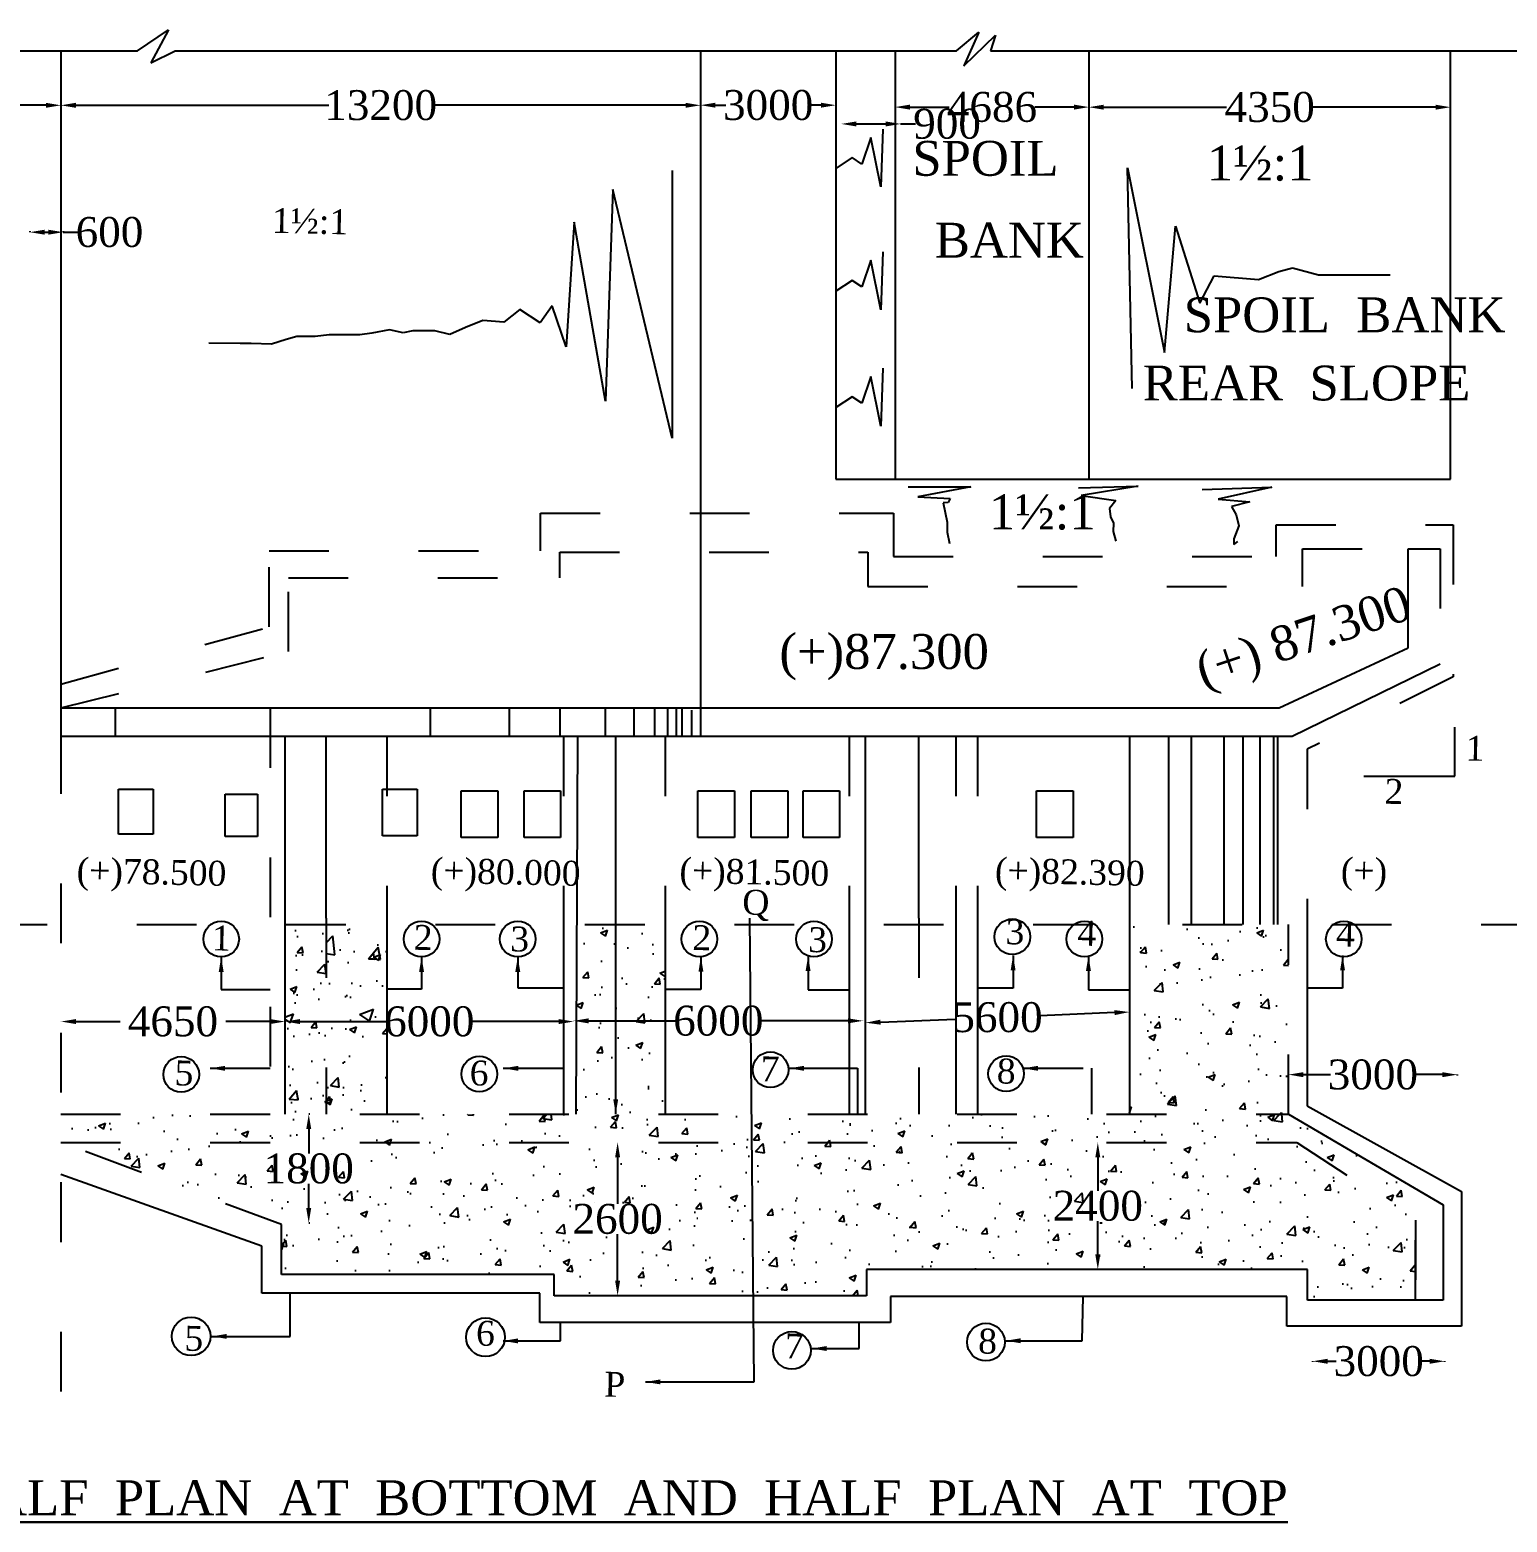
# Model space of a CAD drawing. Header units: millimetres. Extents: x 556 to 17486, y 324 to 11101.
# Drawn here: x 3430 to 6396, y 4134 to 7130 of the extents above; entities that cross this region are included whole.
import ezdxf

# ---------------------------------------------------------------- set-up
doc = ezdxf.new("R2010")
doc.units = ezdxf.units.MM
doc.header["$MEASUREMENT"] = 0
doc.linetypes.add('ACAD_ISO03W100', pattern=[30, 12, -18])
doc.linetypes.add('ACAD_ISO04W100', pattern=[30, 24, -3, 0, -3])
for name, color, linetype in [('DIM', 5, 'Continuous'), ('DWG.LINE', 10, 'Continuous'), ('HATCH', 2, 'Continuous'), ('TEXT', 7, 'Continuous')]:
    doc.layers.add(name, color=color, linetype=linetype)
doc.layers.add('DO LINE', color=3, linetype='Continuous', plot=False)
doc.layers.add('TITLE', color=7, linetype='Continuous', lineweight=30)
doc.styles.get("Standard").update_dxf_attribs({"font": 'TIMES.TTF', "height": 60})
doc.dimstyles.get("Standard").update_dxf_attribs({"dimtxt": 60, "dimasz": 30, "dimexe": 0.18, "dimexo": 0.0625, "dimgap": 0.09, "dimtad": 0, "dimtih": 1, "dimtoh": 1, "dimdec": 0, "dimzin": 0, "dimdsep": 46, "dimtxsty": 'Standard', "dimcen": 300, "dimclre": 256, "dimclrt": 4, "dimadec": 0, "dimazin": 0, "dimtfac": 1, "dimtdec": 0, "dimtofl": 0, "dimtmove": 0, "dimatfit": 3, "dimfxl": 5, "dimfxlon": 1, "dimtolj": 1, "dimtzin": 0, "dimarcsym": 0})

# ---------------------------------------------------------------- blocks, each defined once
blk = doc.blocks.new('*D10')
at = {"layer": 'Defpoints', "color": 0, "linetype": 'ByBlock', "ltscale": 0.2}
for p in [(3491.9, 5138.7), (3941.9, 5138.7), (3941.9, 5138.7)]:
    blk.add_point(p, dxfattribs=at)
at = {"layer": 'DIM', "lineweight": -2, "ltscale": 0.2}
blk.add_line((3491.9, 5138.7), (3491.9, 5138.9), dxfattribs=at)
at = {"layer": 'DIM', "color": 0, "linetype": 'ByBlock', "lineweight": -2, "ltscale": 0.2}
for p, q in [((3521.9, 5138.7), (3610.6, 5138.7)), ((3911.9, 5138.7), (3823.2, 5138.7))]:
    blk.add_line(p, q, dxfattribs=at)
at = {"layer": 'DIM', "linetype": 'ByBlock', "lineweight": -2, "ltscale": 0.2}
blk.add_line((3941.9, 5138.7), (3941.9, 5138.9), dxfattribs=at)
at = {"layer": 'DIM', "color": 0, "linetype": 'ByBlock', "ltscale": 0.2}
for points in [[(3521.9, 5143.7), (3521.9, 5133.7), (3491.9, 5138.7)], [(3911.9, 5143.7), (3911.9, 5133.7), (3941.9, 5138.7)]]:
    blk.add_solid(points, dxfattribs=at)
at = {"layer": 'DIM', "color": 4, "linetype": 'ByBlock', "ltscale": 0.2, "insert": (3716.9, 5138.7), "char_height": 60, "attachment_point": 5}
blk.add_mtext('\\A1;4650', dxfattribs=at)
blk = doc.blocks.new('*D3')
at = {"layer": 'Defpoints', "color": 0, "linetype": 'ByBlock', "ltscale": 0.2}
for p in [(4521.5, 5140.1), (5102.7, 5140.1), (5102.7, 5140.1)]:
    blk.add_point(p, dxfattribs=at)
at = {"layer": 'DIM', "lineweight": -2, "ltscale": 0.2}
blk.add_line((4521.5, 5140.1), (4521.5, 5140.3), dxfattribs=at)
at = {"layer": 'DIM', "color": 0, "linetype": 'ByBlock', "lineweight": -2, "ltscale": 0.2}
for p, q in [((4551.5, 5140.1), (4726.9, 5140.1)), ((5072.7, 5140.1), (4897.3, 5140.1))]:
    blk.add_line(p, q, dxfattribs=at)
at = {"layer": 'DIM', "linetype": 'ByBlock', "lineweight": -2, "ltscale": 0.2}
blk.add_line((5102.7, 5140.1), (5102.7, 5140.3), dxfattribs=at)
at = {"layer": 'DIM', "color": 0, "linetype": 'ByBlock', "ltscale": 0.2}
for points in [[(4551.5, 5145.1), (4551.5, 5135.1), (4521.5, 5140.1)], [(5072.7, 5145.1), (5072.7, 5135.1), (5102.7, 5140.1)]]:
    blk.add_solid(points, dxfattribs=at)
at = {"layer": 'DIM', "color": 4, "linetype": 'ByBlock', "ltscale": 0.2, "insert": (4812.1, 5140.1), "char_height": 60, "attachment_point": 5}
blk.add_mtext('\\A1;6000', dxfattribs=at)
blk = doc.blocks.new('*D11')
at = {"layer": 'Defpoints', "color": 0, "linetype": 'ByBlock', "ltscale": 0.2}
for p in [(5637.7, 5157.8), (5637.7, 5157.8), (5107.8, 5136.3)]:
    blk.add_point(p, dxfattribs=at)
at = {"layer": 'DIM', "color": 0, "linetype": 'ByBlock', "lineweight": -2, "ltscale": 0.2}
for p, q in [((5607.8, 5156.6), (5457.8, 5150.5)), ((5137.8, 5137.5), (5287.8, 5143.6))]:
    blk.add_line(p, q, dxfattribs=at)
at = {"layer": 'DIM', "linetype": 'ByBlock', "lineweight": -2, "ltscale": 0.2}
blk.add_line((5637.7, 5157.8), (5637.7, 5157.7), dxfattribs=at)
at = {"layer": 'DIM', "lineweight": -2, "ltscale": 0.2}
blk.add_line((5107.8, 5136.3), (5107.9, 5136.1), dxfattribs=at)
at = {"layer": 'DIM', "color": 0, "linetype": 'ByBlock', "ltscale": 0.2}
for points in [[(5607.6, 5161.6), (5608, 5151.6), (5637.7, 5157.8)], [(5137.6, 5142.5), (5138, 5132.5), (5107.8, 5136.3)]]:
    blk.add_solid(points, dxfattribs=at)
at = {"layer": 'DIM', "color": 4, "linetype": 'ByBlock', "ltscale": 0.2, "insert": (5372.8, 5147.1), "char_height": 60, "attachment_point": 5}
blk.add_mtext('\\A1;5600', dxfattribs=at)
blk = doc.blocks.new('*D12')
at = {"layer": 'Defpoints', "color": 0, "linetype": 'ByBlock', "ltscale": 0.2}
for p in [(5574.2, 4896), (5574.2, 4641), (5574.2, 4641)]:
    blk.add_point(p, dxfattribs=at)
at = {"layer": 'DIM', "lineweight": -2, "ltscale": 0.2}
blk.add_line((5574.2, 4896), (5574.1, 4896), dxfattribs=at)
at = {"layer": 'DIM', "color": 0, "linetype": 'ByBlock', "lineweight": -2, "ltscale": 0.2}
for p, q in [((5574.2, 4866), (5574.2, 4799.1)), ((5574.2, 4671), (5574.2, 4737.9))]:
    blk.add_line(p, q, dxfattribs=at)
at = {"layer": 'DIM', "linetype": 'ByBlock', "lineweight": -2, "ltscale": 0.2}
blk.add_line((5574.2, 4641), (5574.1, 4641), dxfattribs=at)
at = {"layer": 'DIM', "color": 0, "linetype": 'ByBlock', "ltscale": 0.2}
for points in [[(5569.2, 4866), (5579.2, 4866), (5574.2, 4896)], [(5569.2, 4671), (5579.2, 4671), (5574.2, 4641)]]:
    blk.add_solid(points, dxfattribs=at)
at = {"layer": 'DIM', "color": 4, "linetype": 'ByBlock', "ltscale": 0.2, "insert": (5574.2, 4768.5), "char_height": 60, "attachment_point": 5}
blk.add_mtext('\\A1;2400', dxfattribs=at)
blk = doc.blocks.new('*D4')
at = {"layer": 'Defpoints', "color": 0, "linetype": 'ByBlock', "ltscale": 0.2}
for p in [(6005.8, 4455.4), (6270.8, 4456.6), (6270.8, 4455.4)]:
    blk.add_point(p, dxfattribs=at)
at = {"layer": 'DIM', "lineweight": -2, "ltscale": 0.2}
blk.add_line((6005.8, 4455.5), (6005.8, 4456.8), dxfattribs=at)
at = {"layer": 'DIM', "color": 0, "linetype": 'ByBlock', "lineweight": -2, "ltscale": 0.2}
for p, q in [((6035.8, 4456.6), (6053, 4456.6)), ((6240.8, 4456.6), (6223.6, 4456.6))]:
    blk.add_line(p, q, dxfattribs=at)
at = {"layer": 'DIM', "linetype": 'ByBlock', "lineweight": -2, "ltscale": 0.2}
blk.add_line((6270.8, 4455.5), (6270.8, 4456.8), dxfattribs=at)
at = {"layer": 'DIM', "color": 0, "linetype": 'ByBlock', "ltscale": 0.2}
for points in [[(6035.8, 4461.6), (6035.8, 4451.6), (6005.8, 4456.6)], [(6240.8, 4461.6), (6240.8, 4451.6), (6270.8, 4456.6)]]:
    blk.add_solid(points, dxfattribs=at)
at = {"layer": 'DIM', "color": 4, "linetype": 'ByBlock', "ltscale": 0.2, "insert": (6138.3, 4456.6), "char_height": 60, "attachment_point": 5}
blk.add_mtext('\\A1;3000', dxfattribs=at)
blk = doc.blocks.new('*D13')
at = {"layer": 'Defpoints', "color": 0, "linetype": 'ByBlock', "ltscale": 0.2}
for p in [(5956.9, 5030), (6296.2, 5032.1), (6296.2, 5030)]:
    blk.add_point(p, dxfattribs=at)
at = {"layer": 'DIM', "lineweight": -2, "ltscale": 0.2}
blk.add_line((5956.9, 5030.1), (5956.9, 5032.3), dxfattribs=at)
at = {"layer": 'DIM', "color": 0, "linetype": 'ByBlock', "lineweight": -2, "ltscale": 0.2}
for p, q in [((5986.9, 5032.1), (6041.3, 5032.1)), ((6266.2, 5032.1), (6211.9, 5032.1))]:
    blk.add_line(p, q, dxfattribs=at)
at = {"layer": 'DIM', "linetype": 'ByBlock', "lineweight": -2, "ltscale": 0.2}
blk.add_line((6296.2, 5030.1), (6296.2, 5032.3), dxfattribs=at)
at = {"layer": 'DIM', "color": 0, "linetype": 'ByBlock', "ltscale": 0.2}
for points in [[(5986.9, 5037.1), (5986.9, 5027.1), (5956.9, 5032.1)], [(6266.2, 5037.1), (6266.2, 5027.1), (6296.2, 5032.1)]]:
    blk.add_solid(points, dxfattribs=at)
at = {"layer": 'DIM', "color": 4, "linetype": 'ByBlock', "ltscale": 0.2, "insert": (6126.6, 5032.1), "char_height": 60, "attachment_point": 5}
blk.add_mtext('\\A1;3000', dxfattribs=at)
blk = doc.blocks.new('*D14')
at = {"layer": 'Defpoints', "color": 0, "linetype": 'ByBlock', "ltscale": 0.2}
for p in [(4609.9, 4896), (4609.9, 4588.2), (4609.9, 4588.2)]:
    blk.add_point(p, dxfattribs=at)
at = {"layer": 'DIM', "lineweight": -2, "ltscale": 0.2}
blk.add_line((4609.9, 4896), (4609.8, 4896), dxfattribs=at)
at = {"layer": 'DIM', "color": 0, "linetype": 'ByBlock', "lineweight": -2, "ltscale": 0.2}
for p, q in [((4609.9, 4866), (4609.9, 4772.7)), ((4609.9, 4618.2), (4609.9, 4711.5))]:
    blk.add_line(p, q, dxfattribs=at)
at = {"layer": 'DIM', "linetype": 'ByBlock', "lineweight": -2, "ltscale": 0.2}
blk.add_line((4609.9, 4588.2), (4609.8, 4588.2), dxfattribs=at)
at = {"layer": 'DIM', "color": 0, "linetype": 'ByBlock', "ltscale": 0.2}
for points in [[(4604.9, 4866), (4614.9, 4866), (4609.9, 4896)], [(4604.9, 4618.2), (4614.9, 4618.2), (4609.9, 4588.2)]]:
    blk.add_solid(points, dxfattribs=at)
at = {"layer": 'DIM', "color": 4, "linetype": 'ByBlock', "ltscale": 0.2, "insert": (4609.9, 4742.1), "char_height": 60, "attachment_point": 5}
blk.add_mtext('\\A1;2600', dxfattribs=at)
blk = doc.blocks.new('*D15')
at = {"layer": 'Defpoints', "color": 0, "linetype": 'ByBlock', "ltscale": 0.2}
for p in [(3992, 4952.7), (3989.6, 4734.1), (3992, 4734.1)]:
    blk.add_point(p, dxfattribs=at)
at = {"layer": 'DIM', "lineweight": -2, "ltscale": 0.2}
blk.add_line((3991.9, 4952.7), (3989.5, 4952.7), dxfattribs=at)
at = {"layer": 'DIM', "color": 0, "linetype": 'ByBlock', "lineweight": -2, "ltscale": 0.2}
for p, q in [((3989.6, 4922.7), (3989.6, 4874)), ((3989.6, 4764.1), (3989.6, 4812.8))]:
    blk.add_line(p, q, dxfattribs=at)
at = {"layer": 'DIM', "linetype": 'ByBlock', "lineweight": -2, "ltscale": 0.2}
blk.add_line((3991.9, 4734.1), (3989.5, 4734.1), dxfattribs=at)
at = {"layer": 'DIM', "color": 0, "linetype": 'ByBlock', "ltscale": 0.2}
for points in [[(3984.6, 4922.7), (3994.6, 4922.7), (3989.6, 4952.7)], [(3984.6, 4764.1), (3994.6, 4764.1), (3989.6, 4734.1)]]:
    blk.add_solid(points, dxfattribs=at)
at = {"layer": 'DIM', "color": 4, "linetype": 'ByBlock', "ltscale": 0.2, "insert": (3989.6, 4843.4), "char_height": 60, "attachment_point": 5}
blk.add_mtext('\\A1;1800', dxfattribs=at)
blk = doc.blocks.new('*D16')
at = {"layer": 'Defpoints', "color": 0, "ltscale": 0.2}
for p in [(2123.8, 6978.3), (3491.9, 6978.3), (3491.9, 6978.3)]:
    blk.add_point(p, dxfattribs=at)
at = {"layer": 'DIM', "lineweight": -2, "ltscale": 0.2}
for p, q in [((2123.8, 6978.3), (2123.8, 6978.5)), ((3491.9, 6978.3), (3491.9, 6978.5))]:
    blk.add_line(p, q, dxfattribs=at)
at = {"layer": 'DIM', "color": 0, "lineweight": -2, "ltscale": 0.2}
for p, q in [((2153.8, 6978.3), (2703.8, 6978.3)), ((3461.9, 6978.3), (2911.9, 6978.3))]:
    blk.add_line(p, q, dxfattribs=at)
at = {"layer": 'DIM', "color": 0, "ltscale": 0.2}
for points in [[(2153.8, 6983.3), (2153.8, 6973.3), (2123.8, 6978.3)], [(3461.9, 6983.3), (3461.9, 6973.3), (3491.9, 6978.3)]]:
    blk.add_solid(points, dxfattribs=at)
at = {"layer": 'DIM', "color": 4, "ltscale": 0.2, "insert": (2807.9, 6978.3), "char_height": 60, "attachment_point": 5}
blk.add_mtext('\\A1;14100', dxfattribs=at)
blk = doc.blocks.new('*D20')
at = {"layer": 'Defpoints', "color": 0, "ltscale": 0.2}
for p in [(3491.9, 6978.3), (4776.3, 6978.3), (4776.3, 6978.3)]:
    blk.add_point(p, dxfattribs=at)
at = {"layer": 'DIM', "lineweight": -2, "ltscale": 0.2}
for p, q in [((3491.9, 6978.3), (3491.9, 6978.5)), ((4776.3, 6978.3), (4776.3, 6978.5))]:
    blk.add_line(p, q, dxfattribs=at)
at = {"layer": 'DIM', "color": 0, "lineweight": -2, "ltscale": 0.2}
for p, q in [((3521.9, 6978.3), (4030.1, 6978.3)), ((4746.3, 6978.3), (4238.2, 6978.3))]:
    blk.add_line(p, q, dxfattribs=at)
at = {"layer": 'DIM', "color": 0, "ltscale": 0.2}
for points in [[(3521.9, 6983.3), (3521.9, 6973.3), (3491.9, 6978.3)], [(4746.3, 6983.3), (4746.3, 6973.3), (4776.3, 6978.3)]]:
    blk.add_solid(points, dxfattribs=at)
at = {"layer": 'DIM', "color": 4, "ltscale": 0.2, "insert": (4134.1, 6978.3), "char_height": 60, "attachment_point": 5}
blk.add_mtext('\\A1;13200', dxfattribs=at)
blk = doc.blocks.new('*D21')
at = {"layer": 'Defpoints', "color": 0, "ltscale": 0.2}
for p in [(4776.3, 6978.5), (5048.1, 6978.5), (5048.1, 6978.5)]:
    blk.add_point(p, dxfattribs=at)
at = {"layer": 'DIM', "lineweight": -2, "ltscale": 0.2}
for p, q in [((4776.3, 6978.5), (4776.3, 6978.6)), ((5048.1, 6978.5), (5048.1, 6978.6))]:
    blk.add_line(p, q, dxfattribs=at)
at = {"layer": 'DIM', "color": 0, "lineweight": -2, "ltscale": 0.2}
for p, q in [((4806.3, 6978.5), (4826.9, 6978.5)), ((5018.1, 6978.5), (4997.5, 6978.5))]:
    blk.add_line(p, q, dxfattribs=at)
at = {"layer": 'DIM', "color": 0, "ltscale": 0.2}
for points in [[(4806.3, 6983.5), (4806.3, 6973.5), (4776.3, 6978.5)], [(5018.1, 6983.5), (5018.1, 6973.5), (5048.1, 6978.5)]]:
    blk.add_solid(points, dxfattribs=at)
at = {"layer": 'DIM', "color": 4, "ltscale": 0.2, "insert": (4912.2, 6978.5), "char_height": 60, "attachment_point": 5}
blk.add_mtext('\\A1;3000', dxfattribs=at)
blk = doc.blocks.new('*D22')
at = {"layer": 'Defpoints', "color": 0, "ltscale": 0.2}
for p in [(5059.4, 6940.9), (5178.3, 6940.9), (5178.3, 6940.9)]:
    blk.add_point(p, dxfattribs=at)
at = {"layer": 'DIM', "lineweight": -2, "ltscale": 0.2}
for p, q in [((5059.4, 6940.9), (5059.4, 6941)), ((5178.3, 6940.9), (5178.3, 6941))]:
    blk.add_line(p, q, dxfattribs=at)
at = {"layer": 'DIM', "color": 0, "lineweight": -2, "ltscale": 0.2}
for p, q in [((5089.4, 6940.9), (5148.3, 6940.9)), ((5178.3, 6940.9), (5208.3, 6940.9))]:
    blk.add_line(p, q, dxfattribs=at)
at = {"layer": 'DIM', "color": 0, "ltscale": 0.2}
for points in [[(5089.4, 6945.9), (5089.4, 6935.9), (5059.4, 6940.9)], [(5148.3, 6945.9), (5148.3, 6935.9), (5178.3, 6940.9)]]:
    blk.add_solid(points, dxfattribs=at)
at = {"layer": 'DIM', "color": 4, "ltscale": 0.2, "insert": (5271.5, 6940.9), "char_height": 60, "attachment_point": 5}
blk.add_mtext('\\A1;900', dxfattribs=at)
blk = doc.blocks.new('*D23')
at = {"layer": 'Defpoints', "color": 0, "ltscale": 0.2}
for p in [(5167, 6978.6), (5556.3, 6978.6), (5556.3, 6974.7)]:
    blk.add_point(p, dxfattribs=at)
at = {"layer": 'DIM', "lineweight": -2, "ltscale": 0.2}
for p, q in [((5167, 6978.6), (5167, 6974.5)), ((5556.3, 6978.6), (5556.3, 6974.5))]:
    blk.add_line(p, q, dxfattribs=at)
at = {"layer": 'DIM', "color": 0, "lineweight": -2, "ltscale": 0.2}
for p, q in [((5197, 6974.7), (5275.4, 6974.7)), ((5526.3, 6974.7), (5448, 6974.7))]:
    blk.add_line(p, q, dxfattribs=at)
at = {"layer": 'DIM', "color": 0, "ltscale": 0.2}
for points in [[(5197, 6979.7), (5197, 6969.7), (5167, 6974.7)], [(5526.3, 6979.7), (5526.3, 6969.7), (5556.3, 6974.7)]]:
    blk.add_solid(points, dxfattribs=at)
at = {"layer": 'DIM', "color": 4, "ltscale": 0.2, "insert": (5361.7, 6974.7), "char_height": 60, "attachment_point": 5}
blk.add_mtext('\\A1;4686', dxfattribs=at)
blk = doc.blocks.new('*D24')
at = {"layer": 'Defpoints', "color": 0, "ltscale": 0.2}
for p in [(5556.3, 6974.5), (6282.4, 6974.5), (6282.4, 6974.5)]:
    blk.add_point(p, dxfattribs=at)
at = {"layer": 'DIM', "lineweight": -2, "ltscale": 0.2}
for p, q in [((5556.3, 6974.5), (5556.3, 6974.7)), ((6282.4, 6974.5), (6282.4, 6974.7))]:
    blk.add_line(p, q, dxfattribs=at)
at = {"layer": 'DIM', "color": 0, "lineweight": -2, "ltscale": 0.2}
for p, q in [((5586.3, 6974.5), (5832.9, 6974.5)), ((6252.4, 6974.5), (6005.8, 6974.5))]:
    blk.add_line(p, q, dxfattribs=at)
at = {"layer": 'DIM', "color": 0, "ltscale": 0.2}
for points in [[(5586.3, 6979.5), (5586.3, 6969.5), (5556.3, 6974.5)], [(6252.4, 6979.5), (6252.4, 6969.5), (6282.4, 6974.5)]]:
    blk.add_solid(points, dxfattribs=at)
at = {"layer": 'DIM', "color": 4, "ltscale": 0.2, "insert": (5919.4, 6974.5), "char_height": 60, "attachment_point": 5}
blk.add_mtext('\\A1;4350', dxfattribs=at)
blk = doc.blocks.new('*D27')
at = {"layer": 'Defpoints', "color": 0, "ltscale": 0.2}
for p in [(3429.5, 6725.8), (3496.5, 6725.8), (3496.5, 6723.5)]:
    blk.add_point(p, dxfattribs=at)
at = {"layer": 'DIM', "lineweight": -2, "ltscale": 0.2}
for p, q in [((3429.5, 6725.7), (3429.5, 6723.4)), ((3496.5, 6725.7), (3496.5, 6723.4))]:
    blk.add_line(p, q, dxfattribs=at)
at = {"layer": 'DIM', "color": 0, "lineweight": -2, "ltscale": 0.2}
for p, q in [((3459.5, 6723.5), (3466.5, 6723.5)), ((3496.5, 6723.5), (3526.5, 6723.5))]:
    blk.add_line(p, q, dxfattribs=at)
at = {"layer": 'DIM', "color": 0, "ltscale": 0.2}
for points in [[(3459.5, 6728.5), (3459.5, 6718.5), (3429.5, 6723.5)], [(3466.5, 6728.5), (3466.5, 6718.5), (3496.5, 6723.5)]]:
    blk.add_solid(points, dxfattribs=at)
at = {"layer": 'DIM', "color": 4, "ltscale": 0.2, "insert": (3589.5, 6723.5), "char_height": 60, "attachment_point": 5}
blk.add_mtext('\\A1;600', dxfattribs=at)
blk = doc.blocks.new('*D28')
at = {"layer": 'Defpoints', "color": 0, "ltscale": 0.2}
for p in [(3941.9, 5138.7), (4521.5, 5138.7), (4521.5, 5138.7)]:
    blk.add_point(p, dxfattribs=at)
at = {"layer": 'DIM', "lineweight": -2, "ltscale": 0.2}
for p, q in [((3941.9, 5138.7), (3941.9, 5138.9)), ((4521.5, 5138.7), (4521.5, 5138.9))]:
    blk.add_line(p, q, dxfattribs=at)
at = {"layer": 'DIM', "color": 0, "lineweight": -2, "ltscale": 0.2}
for p, q in [((3971.9, 5138.7), (4146.5, 5138.7)), ((4491.5, 5138.7), (4316.9, 5138.7))]:
    blk.add_line(p, q, dxfattribs=at)
at = {"layer": 'DIM', "color": 0, "ltscale": 0.2}
for points in [[(3971.9, 5143.7), (3971.9, 5133.7), (3941.9, 5138.7)], [(4491.5, 5143.7), (4491.5, 5133.7), (4521.5, 5138.7)]]:
    blk.add_solid(points, dxfattribs=at)
at = {"layer": 'DIM', "color": 4, "ltscale": 0.2, "insert": (4231.7, 5138.7), "char_height": 60, "attachment_point": 5}
blk.add_mtext('\\A1;6000', dxfattribs=at)

msp = doc.modelspace()

# ---------------------------------------------------------------- hatches: boundary and pattern name
at = {"layer": 'Defpoints', "linetype": 'ACAD_ISO04W100', "ltscale": 0.2}
h = msp.add_hatch(dxfattribs=at)
h.set_pattern_fill('AR-CONC', color=256, scale=60, style=0)
h.paths.add_polyline_path([(3941.9, 4952.7), (4024.6, 4952.7), (4024.6, 5333.3), (3941.9, 5333.3)])
at = {"layer": 'HATCH', "linetype": 'ACAD_ISO04W100', "ltscale": 0.2}
h = msp.add_hatch(dxfattribs=at)
h.set_pattern_fill('AR-CONC', color=256, scale=20, style=0)
h.paths.add_polyline_path([(4024.6, 5333.3), (3941.9, 5333.3), (3941.9, 4952.7), (4024.6, 4952.7)])
h = msp.add_hatch(dxfattribs=at)
h.set_pattern_fill('AR-CONC', color=256, scale=20, style=0)
h.paths.add_polyline_path([(4024.6, 5333.3), (3941.9, 5333.3), (3941.9, 4952.7), (4024.6, 4952.7)])
h = msp.add_hatch(dxfattribs=at)
h.set_pattern_fill('AR-CONC', color=256, scale=30, style=0)
h.paths.add_polyline_path([(4024.6, 5333.3), (3941.9, 5333.3), (3941.9, 4952.7), (4024.6, 4952.7)])
h = msp.add_hatch(dxfattribs=at)
h.set_pattern_fill('AR-CONC', color=256, scale=30, style=0)
h.paths.add_polyline_path([(4024.6, 5333.3), (3941.9, 5333.3), (3941.9, 4952.7), (4024.6, 4952.7)])
h = msp.add_hatch(dxfattribs=at)
h.set_pattern_fill('AR-CONC', color=256, scale=20, style=0)
h.paths.add_polyline_path([(4024.6, 5333.3), (3941.9, 5333.3), (3941.9, 4952.7), (4024.6, 4952.7)])
h = msp.add_hatch(dxfattribs=at)
h.set_pattern_fill('AR-CONC', color=256, scale=40, style=0)
h.paths.add_polyline_path([(4024.6, 4952.7), (4146.3, 4952.7), (4146.3, 5333.3), (4024.6, 5333.3)])
h = msp.add_hatch(dxfattribs=at)
h.set_pattern_fill('AR-CONC', color=256, scale=20, style=0)
h.paths.add_polyline_path([(4146.3, 5333.3), (4024.6, 5333.3), (4024.6, 4952.7), (4146.3, 4952.7)])
h = msp.add_hatch(dxfattribs=at)
h.set_pattern_fill('AR-CONC', color=256, scale=20, style=0)
h.paths.add_polyline_path([(4525.9, 4952.7), (4705.6, 4952.7), (4705.6, 5333.3), (4527.6, 5333.3)])
h = msp.add_hatch(dxfattribs=at)
h.set_pattern_fill('AR-CONC', color=256, scale=20, style=0)
h.paths.add_polyline_path([(5956.9, 5333.3), (5637.7, 5333.3), (5637.7, 4952.7), (5956.9, 4952.7)])
h = msp.add_hatch(dxfattribs=at)
h.set_pattern_fill('AR-CONC', color=256, scale=20, style=0)
h.paths.add_polyline_path([(5956.9, 4952.7), (3491.9, 4952.7), (3491.9, 4896), (5973.7, 4896), (6212, 4740.1), (6212, 4803.1)])
h = msp.add_hatch(dxfattribs=at)
h.set_pattern_fill('AR-CONC', color=256, scale=20, style=0)
h.paths.add_polyline_path([(4482.7, 4631.1), (4482.7, 4588.2), (5110, 4588.2), (5110, 4641), (5995.5, 4641), (5995.5, 4579.5), (6212, 4579.5), (6212, 4740.1), (5973.7, 4896), (3491.9, 4896), (3935.2, 4731.2), (3935.2, 4631.1)])

# ---------------------------------------------------------------- linework, layer by layer
at = {"layer": 'DIM', "linetype": 'ByBlock', "ltscale": 0.2}
for p, q in [((5074.7, 5044.8), (5091.8, 5044.8)), ((5091.8, 5044.8), (5091.8, 4952.7)), ((5561.6, 5044.8), (5561.6, 4952.7))]:
    msp.add_line(p, q, dxfattribs=at)
at = {"layer": 'DO LINE', "linetype": 'ACAD_ISO03W100', "ltscale": 10}
for p, q in [((4454.7, 6084.1), (4454.7, 6159.7)), ((4454.7, 6159.7), (5163.6, 6159.7)), ((5163.6, 6159.7), (5163.6, 6072.4)), ((5932.5, 6072.4), (5932.5, 6136)), ((5932.5, 6136), (6288, 6136)), ((6288, 6136), (6288, 5830.5)), ((3910.3, 5931.1), (3910.3, 6084.1)), ((3910.3, 6084.1), (4454.7, 6084.1)), ((5985.3, 6012.5), (5985.3, 6088)), ((5985.3, 6088), (6197.7, 6088)), ((6261.5, 6088.1), (6261.5, 5856.1)), ((4493.7, 6029.9), (4493.7, 6081.4)), ((4493.7, 6081.4), (5112.7, 6081.4)), ((5112.7, 6081.4), (5112.7, 6012.5)), ((5163.6, 6072.4), (5932.5, 6072.4)), ((3949, 5881.6), (3949, 6029.9)), ((3949, 6029.9), (4493.7, 6029.9)), ((5112.7, 6012.5), (5985.3, 6012.5)), ((3491.9, 5816.2), (3910.3, 5931.1)), ((3491.9, 5768.3), (3949, 5881.6)), ((6288, 5830.5), (5994.3, 5685.3)), ((3912.2, 5768.3), (3912.2, 4952.7)), ((3491.9, 5716), (3491.9, 4310.3)), ((4146.3, 5711), (4146.3, 5346.3)), ((4500.9, 5711), (4500.9, 5346.3)), ((4705.6, 5711), (4705.6, 5346.3)), ((5074.7, 5711), (5074.7, 5346.3)), ((5288.9, 5711), (5288.9, 5346.3)), ((5332.7, 5711), (5332.7, 5346.3)), ((5994.3, 5685.3), (5994.3, 5326.9)), ((644.3, 5333.3), (8829.3, 5333.3)), ((4024.6, 5346.3), (4024.6, 4952.7)), ((5215.1, 5346.3), (5215.1, 4952.7)), ((5956.9, 4952.7), (5956.9, 5333.3)), ((3491.9, 4952.7), (5956.9, 4952.7)), ((3935.2, 4731.2), (3491.9, 4896)), ((3491.9, 4896), (5973.7, 4896)), ((5973.7, 4896), (6212, 4740.1)), ((6212, 4740.1), (6212, 4579.5)), ((6212, 4579.5), (6212, 4740.1))]:
    msp.add_line(p, q, dxfattribs=at)
for points in [[(3607.4, 5605.4), (3677.2, 5605.4), (3677.2, 5515.2), (3607.4, 5515.2)], [(4137.6, 5605.4), (4207.4, 5605.4), (4207.4, 5511.8), (4137.6, 5511.8)], [(3822, 5595.2), (3886.7, 5595.2), (3886.7, 5510.1), (3822, 5510.1)], [(4296, 5602), (4369.2, 5602), (4369.2, 5508.4), (4296, 5508.4)], [(4422, 5602), (4495.2, 5602), (4495.2, 5508.4), (4422, 5508.4)], [(4771.1, 5602), (4844.4, 5602), (4844.4, 5508.4), (4771.1, 5508.4)], [(4878.4, 5602), (4951.7, 5602), (4951.7, 5508.4), (4878.4, 5508.4)], [(4982.3, 5602), (5055.6, 5602), (5055.6, 5508.4), (4982.3, 5508.4)], [(5451.3, 5602), (5524.5, 5602), (5524.5, 5508.4), (5451.3, 5508.4)]]:
    msp.add_lwpolyline(points, close=True, dxfattribs=at)
at = {"layer": 'DWG.LINE', "linetype": 'ByBlock', "ltscale": 0.2}
for p, q in [((3645.8, 7087.9), (3707.7, 7129.8)), ((3707.7, 7129.8), (3672.6, 7063.3)), ((5290.7, 7087.9), (5335, 7124.9)), ((5335, 7124.9), (5305.2, 7057.5)), ((5305.2, 7057.5), (5368.5, 7118.9)), ((5368.5, 7118.9), (5358.8, 7087.9)), ((1592.2, 7087.9), (3645.8, 7087.9)), ((3491.9, 7087.9), (3491.9, 5716)), ((3672.6, 7063.3), (3721.6, 7087.9)), ((3721.6, 7087.9), (5290.7, 7087.9)), ((4776.3, 7087.9), (4776.3, 5711)), ((5048.1, 7087.9), (5048.1, 6227.4)), ((5167, 7087.9), (5167, 6227.4)), ((5358.8, 7087.9), (6441.8, 7087.9)), ((5556.3, 7087.9), (5556.3, 6227.4)), ((6282.4, 6227.4), (6282.4, 7087.9)), ((5048.1, 6227.4), (6282.4, 6227.4)), ((6197.7, 5889.3), (6197.7, 6088.1)), ((6197.7, 6088.1), (6261.5, 6088.1)), ((5938.1, 5768.3), (6197.7, 5889.3)), ((6261.5, 5856.1), (5964.3, 5711)), ((3491.9, 5768.3), (5938.1, 5768.3)), ((3601.1, 5768.3), (3601.1, 5711)), ((4233.4, 5768.3), (4233.4, 5711)), ((4391.9, 5768.3), (4391.9, 5711)), ((4494, 5768.3), (4494, 5711)), ((4584.7, 5768.3), (4584.7, 5711)), ((4642.3, 5768.3), (4642.3, 5711)), ((4683.9, 5768.3), (4683.9, 5711)), ((4710.4, 5768.3), (4710.4, 5711)), ((4727.4, 5768.3), (4727.4, 5711)), ((4738.7, 5768.3), (4738.7, 5711)), ((4758.4, 5763.6), (4758.4, 5711)), ((5964.3, 5711), (3491.9, 5711)), ((3941.9, 5711), (3941.9, 4952.7)), ((4024.6, 5346.3), (4024.6, 5711)), ((4529.2, 5711), (4525.9, 4952.7)), ((4606.1, 5346.3), (4606.1, 5711)), ((5107.8, 4952.7), (5107.8, 5711)), ((5215.1, 5346.3), (5215.1, 5711)), ((5637.7, 5711), (5637.7, 4952.7)), ((5716.2, 5711), (5716.2, 5333.3)), ((5761.8, 5711), (5761.8, 5333.3)), ((5827.5, 5711), (5827.5, 5333.3)), ((5865.7, 5711), (5865.7, 5333.3)), ((5899.6, 5711), (5899.6, 5333.3)), ((5927.2, 5711), (5927.2, 5333.3)), ((5934.8, 5711), (5934.8, 5333.3)), ((4146.3, 5346.3), (4146.3, 4952.7)), ((4500.9, 5346.3), (4500.9, 4952.7)), ((4705.6, 5346.3), (4705.6, 4952.7)), ((5074.7, 5346.3), (5074.7, 4952.7)), ((5288.9, 5346.3), (5288.9, 4952.7)), ((5332.7, 5346.3), (5332.7, 4952.7)), ((5994.3, 5326.9), (5994.3, 4969.6)), ((5956.9, 4952.7), (6267.5, 4770.5)), ((5994.3, 4969.6), (6304.3, 4797.6)), ((3895.3, 4687.8), (3491.9, 4831.7)), ((6304.3, 4797.6), (6304.3, 4527.3)), ((6267.5, 4770.5), (6267.5, 4579.5)), ((3935.2, 4631.1), (3935.2, 4731.2)), ((3895.3, 4593.1), (3895.3, 4687.8)), ((4482.7, 4631.1), (3935.2, 4631.1)), ((4482.7, 4588.2), (4482.7, 4631.1)), ((5995.5, 4641), (5110, 4641)), ((5110, 4641), (5110, 4588.2)), ((5995.5, 4579.5), (5995.5, 4641)), ((4453.7, 4593.1), (3895.3, 4593.1)), ((4453.7, 4534.8), (4453.7, 4593.1)), ((5110, 4588.2), (4482.7, 4588.2)), ((5953.8, 4587), (5158.2, 4587)), ((5158.2, 4587), (5158.2, 4534.8)), ((5953.8, 4527.3), (5953.8, 4587)), ((6267.5, 4579.5), (5995.5, 4579.5)), ((5158.2, 4534.8), (4453.7, 4534.8)), ((6304.3, 4527.3), (5953.8, 4527.3))]:
    msp.add_line(p, q, dxfattribs=at)
at = {"layer": 'DWG.LINE', "ltscale": 0.2}
for p, q in [((6291.4, 5631.6), (6291.4, 5730)), ((6108.2, 5631.6), (6291.4, 5631.6))]:
    msp.add_line(p, q, dxfattribs=at)
at = {"layer": 'HATCH', "linetype": 'ByBlock', "ltscale": 0.2}
for p, q in [((5142.6, 6930.3), (5138.3, 6814.4)), ((5118.4, 6913.9), (5100.2, 6860.3)), ((5138.3, 6814.4), (5118.4, 6913.9)), ((5081.1, 6873.2), (5048.1, 6851.6)), ((5100.2, 6860.3), (5081.1, 6873.2)), ((4719.2, 6847.5), (4719.2, 6310)), ((5643, 6409.7), (5633.7, 6852.5)), ((5633.7, 6852.5), (5708.1, 6481.7)), ((4600.1, 6809.4), (4585.7, 6384.5)), ((4719.2, 6310), (4600.1, 6809.4)), ((4522.9, 6743.5), (4506.3, 6493.5)), ((4585.7, 6384.5), (4522.9, 6743.5)), ((5708.1, 6481.7), (5730.5, 6735.8)), ((5730.5, 6735.8), (5779.4, 6581.3)), ((5142.6, 6683.9), (5138.3, 6568)), ((5118.4, 6667.4), (5100.2, 6613.8)), ((5138.3, 6568), (5118.4, 6667.4)), ((5937.7, 6644.8), (5965.1, 6651.7)), ((5965.1, 6651.7), (6017.5, 6638)), ((5081.1, 6626.8), (5048.1, 6605.2)), ((5100.2, 6613.8), (5081.1, 6626.8)), ((5779.4, 6581.3), (5807.8, 6635.7)), ((5807.8, 6635.7), (5896.7, 6628.9)), ((5896.7, 6628.9), (5937.7, 6644.8)), ((6017.5, 6638), (6076.8, 6638)), ((6076.8, 6638), (6161.2, 6638)), ((4413.3, 6568.4), (4381.6, 6543.2)), ((4454.4, 6541.8), (4413.3, 6568.4)), ((4478.2, 6575.7), (4454.4, 6541.8)), ((4506.3, 6493.5), (4478.2, 6575.7)), ((4304.4, 6532.4), (4272.7, 6518)), ((4339, 6546.1), (4304.4, 6532.4)), ((4381.6, 6543.2), (4339, 6546.1)), ((3944.1, 6507.9), (3914.5, 6498.5)), ((3965.7, 6514.4), (3944.1, 6507.9)), ((4002.5, 6514.4), (3965.7, 6514.4)), ((4030.9, 6517.3), (4002.5, 6514.4)), ((4057.6, 6517.3), (4030.9, 6517.3)), ((4092.2, 6517.3), (4057.6, 6517.3)), ((4116, 6520.9), (4092.2, 6517.3)), ((4152.1, 6527.4), (4116, 6520.9)), ((4179.5, 6521.6), (4152.1, 6527.4)), ((4198.9, 6525.2), (4179.5, 6521.6)), ((4218.6, 6525.2), (4198.9, 6525.2)), ((4243.1, 6525.2), (4218.6, 6525.2)), ((4272.7, 6518), (4243.1, 6525.2)), ((3851.8, 6500), (3789.1, 6500.7)), ((3874.2, 6500), (3851.8, 6500)), ((3914.5, 6498.5), (3874.2, 6500)), ((5142.6, 6450.4), (5138.3, 6334.4)), ((5118.4, 6433.9), (5100.2, 6380.3)), ((5138.3, 6334.4), (5118.4, 6433.9)), ((5081.1, 6393.3), (5048.1, 6371.6)), ((5100.2, 6380.3), (5081.1, 6393.3)), ((5193.6, 6212.2), (5318.9, 6212.2)), ((5318.9, 6212.2), (5212.7, 6192.5)), ((5535.7, 6210.1), (5655, 6213.3)), ((5655, 6213.3), (5540.9, 6195.2)), ((5783.7, 6206.8), (5923.7, 6211.8)), ((5923.7, 6211.8), (5816.2, 6187.2)), ((5212.7, 6192.5), (5277.5, 6189)), ((5273.5, 6180.8), (5263.5, 6179.9)), ((5263.5, 6179.9), (5271.5, 6141.3)), ((5277.5, 6189), (5273.5, 6180.8)), ((5540.9, 6195.2), (5610.4, 6184.8)), ((5610.4, 6184.8), (5598, 6169)), ((5816.2, 6187.2), (5879.6, 6182.5)), ((5879.6, 6182.5), (5843, 6172.7)), ((5843, 6172.7), (5852.1, 6156.4)), ((5598, 6169), (5599.6, 6152.2)), ((5599.6, 6152.2), (5606, 6139.3)), ((5852.1, 6156.4), (5857.5, 6134)), ((5271.5, 6141.3), (5271.5, 6121)), ((5271.5, 6121), (5276.1, 6098.2)), ((5606, 6139.3), (5605.2, 6122.9)), ((5605.2, 6122.9), (5610.4, 6103.2)), ((5857.5, 6134), (5847.7, 6108.1)), ((5847.7, 6108.1), (5847.7, 6096.8)), ((5847.7, 6096.8), (5855.3, 6102.8))]:
    msp.add_line(p, q, dxfattribs=at)
at = {"layer": 'TEXT', "linetype": 'ByBlock', "ltscale": 0.2}
for centre in [(3813.8, 5304.3), (4216.2, 5304.3), (4409.4, 5304.3), (4774.2, 5304.3), (5004.2, 5304.3), (5402.5, 5308.9), (5547.3, 5304.3), (6068.2, 5304.3), (3733.5, 5032.5), (4332.2, 5033.3), (4917, 5041.9), (5390.1, 5034)]:
    msp.add_circle(centre, 35.8, dxfattribs=at)
at = {"layer": 'TEXT', "ltscale": 0.2}
for centre, radius in [((3753.5, 4506.7), 38.7), ((4344.6, 4504.8), 38.9), ((5349.6, 4495.1), 37.8), ((4959.9, 4478.5), 37.8)]:
    msp.add_circle(centre, radius, dxfattribs=at)

# ---------------------------------------------------------------- texts
at = {"layer": 'TEXT', "linetype": 'ACAD_ISO04W100', "ltscale": 0.2}
for s, p in [('SPOIL', (5201.7, 6836.9)), ('1½:1', (5793.1, 6827.4)), ('BANK', (5246.9, 6672.5)), ('SPOIL  BANK', (5746.7, 6522.7)), ('REAR  SLOPE', (5664.5, 6385.8)), ('1½:1', (5355.5, 6127)), ('(+)87.300', (4934.7, 5846.7))]:
    msp.add_text(s, height=70, dxfattribs=at).set_placement(p)
at = {"layer": 'TEXT', "linetype": 'ByBlock', "ltscale": 0.2}
for s, p in [('1½:1', (3915.1, 6722.4)), ('1', (6312.3, 5662.9)), ('2', (6149.5, 5576.1)), ('(+)78.500', (3523.2, 5417.5)), ('(+)80.000', (4234.4, 5417.5)), ('(+)81.500', (4733.7, 5417.5)), ('(+)82.390', (5367.3, 5417.5)), ('(+)', (6061.9, 5417.5)), ('Q', (4859.8, 5353.7)), ('3', (5388.5, 5294.2)), ('4', (5532.9, 5291.3)), ('4', (6052.2, 5289.5)), ('1', (3794.7, 5281.8)), ('2', (4200, 5282.9)), ('3', (4393.9, 5279.8)), ('2', (4759.6, 5282.5)), ('3', (4992.1, 5278.4)), ('7', (4896.5, 5018.9)), ('8', (5370.9, 5014.6)), ('5', (3719.8, 5010.8)), ('6', (4312.4, 5010.8)), ('5', (3739.5, 4478)), ('6', (4325.2, 4488.3)), ('7', (4945.3, 4462.6)), ('8', (5333.5, 4472.4)), ('P', (4582.7, 4385.7))]:
    msp.add_text(s, height=50, rotation=358.7665, dxfattribs=at).set_placement(p)
at = {"layer": 'TEXT', "linetype": 'ACAD_ISO04W100', "ltscale": 0.2}
msp.add_text('(+) 87.300', height=70, rotation=18.3714, dxfattribs=at).set_placement((5785.6, 5808.4))
at = {"layer": 'TITLE', "linetype": 'ACAD_ISO04W100', "ltscale": 0.2}
msp.add_text('%%UHALF  PLAN  AT  BOTTOM  AND  HALF  PLAN  AT  TOP', height=70, dxfattribs=at).set_placement((3271.3, 4147.6))

# ---------------------------------------------------------------- dimensions: what is measured, and where the dimension line sits
at = {"layer": 'DIM', "ltscale": 0.2}
for p1, p2, distance, text, picture, middle in [((2123.8, 6978.3), (3491.9, 6978.3), 0, '14100', '*D16', (2807.9, 6978.3)), ((3491.9, 6978.3), (4776.3, 6978.3), 0, '13200', '*D20', (4134.1, 6978.3)), ((4776.3, 6978.5), (5048.1, 6978.5), 0, '3000', '*D21', (4912.2, 6978.5)), ((5167, 6978.6), (5556.3, 6978.6), -3.9, '4686', '*D23', (5361.7, 6974.7)), ((5556.3, 6974.5), (6282.4, 6974.5), 0, '4350', '*D24', (5919.4, 6974.5)), ((5059.4, 6940.9), (5178.3, 6940.9), 0, '900', '*D22', (5271.5, 6940.9)), ((3429.5, 6725.8), (3496.5, 6725.8), -2.3, '600', '*D27', (3589.5, 6723.5)), ((3941.9, 5138.7), (4521.5, 5138.7), 0, '6000', '*D28', (4231.7, 5138.7))]:
    dim = msp.add_aligned_dim(p1=p1, p2=p2, distance=distance, text=text, dimstyle='Standard', dxfattribs=at)
    dim.commit()
    dim.dimension.update_dxf_attribs({"geometry": picture, "text_midpoint": middle})
at = {"layer": 'DIM', "linetype": 'ByBlock', "ltscale": 0.2}
for p1, p2, distance, text, picture, middle in [((5107.8, 5136.3), (5637.7, 5157.8), 0, '5600', '*D11', (5372.8, 5147.1)), ((4521.5, 5140.1), (5102.7, 5140.1), 0, '6000', '*D3', (4812.1, 5140.1)), ((5956.9, 5030), (6296.2, 5030), 2, '3000', '*D13', (6126.6, 5032.1)), ((3992, 4952.7), (3992, 4734.1), -2.4, '1800', '*D15', (3989.6, 4843.4)), ((4609.9, 4896), (4609.9, 4588.2), 0, '2600', '*D14', (4609.9, 4742.1)), ((5574.2, 4896), (5574.2, 4641), 0, '2400', '*D12', (5574.2, 4768.5)), ((6005.8, 4455.4), (6270.8, 4455.4), 1.2, '3000', '*D4', (6138.3, 4456.6))]:
    dim = msp.add_aligned_dim(p1=p1, p2=p2, distance=distance, text=text, dimstyle='Standard', dxfattribs=at)
    dim.commit()
    dim.dimension.update_dxf_attribs({"geometry": picture, "text_midpoint": middle})
dim = msp.add_aligned_dim(p1=(3491.9, 5138.7), p2=(3941.9, 5138.7), distance=0, text='4650', dimstyle='Standard', override={"dimtxt": 450, "dimgap": 20, "dimtih": 0, "dimtoh": 0}, dxfattribs=at)
dim.commit()
dim.dimension.update_dxf_attribs({"geometry": '*D10', "text_midpoint": (3716.9, 5138.7)})

# ---------------------------------------------------------------- leaders
for points in [[(4606.1, 4952.7), (4606.1, 5346.3)], [(3791.5, 5044.8), (3912.2, 5044.8)], [(4380.2, 5044.8), (4500.9, 5044.8)], [(4954, 5044.8), (5074.7, 5044.8)], [(5423.8, 5044.8), (5544.5, 5044.8)]]:
    msp.add_leader(points, dimstyle='Standard', override={"dimgap": 0.09, "dimtad": 0}, dxfattribs=at)
at = {"layer": 'DIM', "ltscale": 0.2}
for points in [[(4665.7, 4415.2), (4883.9, 4415.2), (4875.3, 5346.3)], [(3813.8, 5268.5), (3813.8, 5203.3), (3912.2, 5203.3)], [(4216.2, 5268.5), (4216.2, 5203.4), (4146.3, 5203.4)], [(4409.4, 5268.5), (4409.4, 5206.6), (4500.9, 5206.6)], [(4777.2, 5268.7), (4777.2, 5203.1), (4705.6, 5203.1)], [(4992.4, 5270.5), (4992.4, 5202.7), (5074.7, 5202.7)], [(5404.1, 5271.5), (5404.1, 5205.9), (5332.5, 5205.9)], [(5555.4, 5270.5), (5555.4, 5202.7), (5637.7, 5202.7)], [(6065.7, 5271.5), (6065.7, 5205.9), (5994.1, 5205.9)], [(3795, 4506.6), (3952.5, 4506.6), (3952.5, 4593.1)], [(5389.2, 4497.8), (5542.8, 4497.8), (5545.1, 4587)], [(4379.9, 4497.5), (4495.3, 4497.5), (4495.3, 4534.8)], [(4999.4, 4482.2), (5095.2, 4482.2), (5095.2, 4534.8)]]:
    msp.add_leader(points, dimstyle='Standard', override={"dimgap": 0.09, "dimtad": 0}, dxfattribs=at)

doc.saveas('drawing.dxf')
